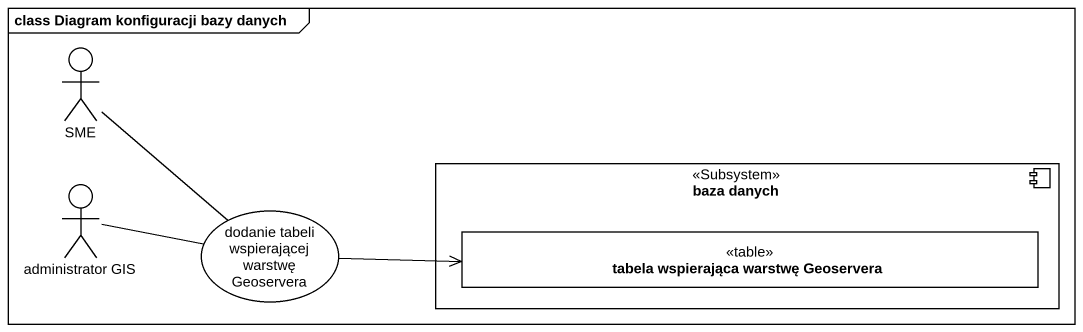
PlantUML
@startuml
mainframe class Diagram konfiguracji bazy danych
allowmixing
hide circle
hide empty members
actor SME
actor "administrator GIS" as administrator_GIS
component "baza danych" as baza_danych <<Subsystem>> {
  class "tabela wspierająca warstwę Geoservera" as tabela_wspierająca_warstwę <<table>>
}
usecase "dodanie tabeli wspierającej warstwę Geoservera" as dodanie_tabeli_wspierającej
SME -- dodanie_tabeli_wspierającej
administrator_GIS -right- dodanie_tabeli_wspierającej
dodanie_tabeli_wspierającej -right-> tabela_wspierająca_warstwę
@enduml
